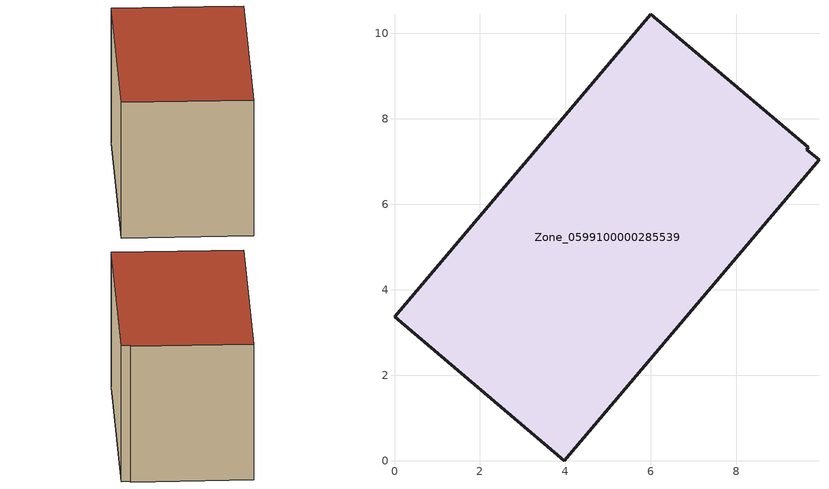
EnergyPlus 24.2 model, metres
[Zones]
Zone_0599100000285539
 floor ground (C_G): 0,3.37 5.99,10.45 9.68,7.33 9.64,7.28 9.93,7.04 3.97,0 z0.26
 wall outside (C_F): 5.99,10.45 0,3.37 3.97,0 9.93,7.04 9.64,7.28 9.68,7.33 5.99,10.45 z0.26:6.08
 roof outside (C_R): 9.93,7.04 9.64,7.28 9.68,7.33 5.99,10.45 0,3.37 3.97,0 z6.08
[BUILDING]
Pand.0599100000285539: North Axis=0; Terrain=City; Loads Convergence Tolerance Value=0.04; Temperature Convergence Tolerance Value=0.4; Solar Distribution=FullExterior; Maximum Number of Warmup Days=25; Minimum Number of Warmup Days=1
[Site:Location]
Rotterdam.The.Hague.AP_ZH_NLD Design_Conditions: Latitude=51.96; Longitude=4.45; Time Zone=1; Elevation=-4.5
[SITE:GROUNDTEMPERATURE:BUILDINGSURFACE]
18, 18, 18, 18, 18, 18, 18, 18, 18, 18, 18, 18
[MATERIAL] Thermal Absorptance=0.9; Solar Absorptance=0.7; Visible Absorptance=0.7
Name | Roughness | Thickness | Conductivity | Density | Specific Heat
G.TI.1946-1964 | MediumSmooth | 0.15 | 1 | 540 | 1210
F.TI.1946-1964 | Rough | 0.3 | 0.857143 | 1920 | 840
R.TI.1946-1964 | MediumRough | 0.2 | 0.277778 | 1500 | 1000
[CONSTRUCTION]
C_G: G.TI.1946-1964
C_F: F.TI.1946-1964
C_R: R.TI.1946-1964
[ZONE]
Zone_0599100000285539: Type=1; Multiplier=1; Ceiling Height=Autocalculate; Volume=Autocalculate; Floor Area=autocalculate; Part of Total Floor Area=Yes
[ZONEINFILTRATION:DESIGNFLOWRATE]
Infil_Zone_0599100000285539: Zone or ZoneList or Space or SpaceList=Zone_0599100000285539; Schedule=AlwaysOn; Design Flow Rate Calculation Method=Flow/Area; Flow Rate per Floor Area=0.003; Constant Term Coefficient=1; Temperature Term Coefficient=0; Velocity Term Coefficient=0; Velocity Squared Term Coefficient=0
[HVACTEMPLATE:ZONE:IDEALLOADSAIRSYSTEM]
Zone_0599100000285539: Maximum Heating Supply Air Temperature=50; Minimum Cooling Supply Air Temperature=13; Maximum Heating Supply Air Humidity Ratio=0.0156; Minimum Cooling Supply Air Humidity Ratio=0.0077; Heating Limit=NoLimit; Cooling Limit=NoLimit; Dehumidification Control Type=ConstantSensibleHeatRatio; Cooling Sensible Heat Ratio=0.7; Dehumidification Setpoint=60; Humidification Control Type=None; Humidification Setpoint=30; Outdoor Air Method=None; Outdoor Air Flow Rate per Person=0.00944; Outdoor Air Flow Rate per Zone Floor Area=0; Outdoor Air Flow Rate per Zone=0; Demand Controlled Ventilation Type=None; Outdoor Air Economizer Type=NoEconomizer; Heat Recovery Type=None; Sensible Heat Recovery Effectiveness=0.7; Latent Heat Recovery Effectiveness=0.65
[ZONECONTROL:THERMOSTAT]
ThermostatControl_Zone_0599100000285539: Zone or ZoneList=Zone_0599100000285539; Control Type Schedule=DualSetpointControlType; Control 1=Thermostat_Zone_0599100000285539; Temperature Difference Between Cutout And Setpoint=0
[THERMOSTATSETPOINT:DUALSETPOINT]
Thermostat_Zone_0599100000285539: Heating Setpoint Temperature Schedule=HeatingSetpoint_Zone_0599100000285539; Cooling Setpoint Temperature Schedule=CoolingSetpoint_Zone_0599100000285539
[SCHEDULE:COMPACT]
HeatingSetpoint_Zone_0599100000285539: Through: 12/31, For: AllDays, Until: 24:00, 21
CoolingSetpoint_Zone_0599100000285539: Through: 12/31, For: AllDays, Until: 24:00, 24
DualSetpointControlType: Through: 12/31, For: AllDays, Until: 24:00, 4
AlwaysOn: Through: 12/31, For: AllDays, Until: 24:00, 1
